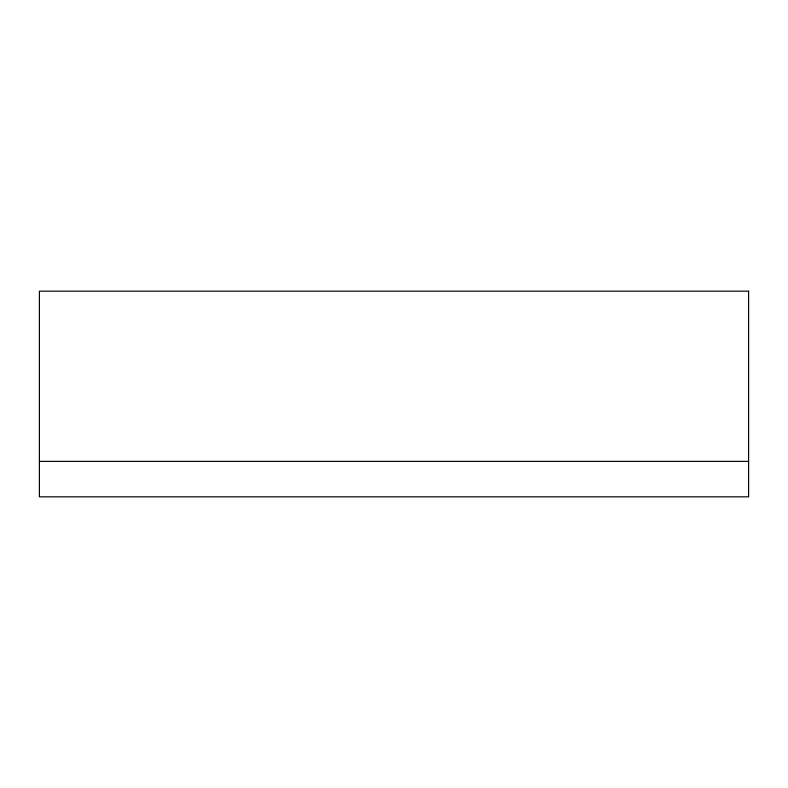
<?xml version="1.0" encoding="UTF-8"?>
<svg xmlns="http://www.w3.org/2000/svg" width="788" height="788" viewBox="0 0 788 788"><rect width="100%" height="100%" fill="white"/><g stroke="black" fill="none" stroke-linecap="round" stroke-linejoin="round"><path stroke-width="1.18" d="M39.4 461.374L748.6 461.374M748.6 291.166L39.4 291.166L39.4 496.834L748.6 496.834L748.6 291.166"/></g></svg>
